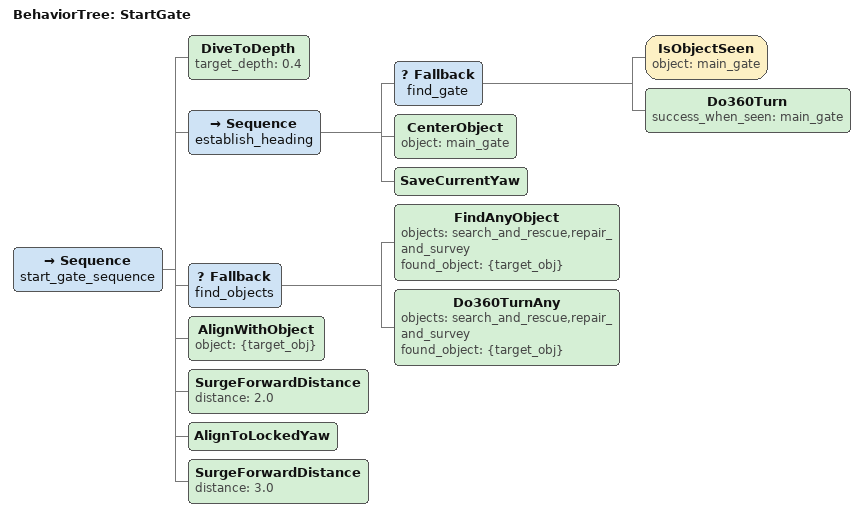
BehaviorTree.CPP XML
<root BTCPP_format="4">
    <BehaviorTree ID="StartGate">
        <Sequence name="start_gate_sequence">
            <DiveToDepth target_depth="0.4"/>
            <!-- Step 1: Establish Straight Heading -->
            <Sequence name="establish_heading">
                <Fallback name="find_gate">
                    <IsObjectSeen object="main_gate"/>
                    <Do360Turn success_when_seen="main_gate"/>
                </Fallback>
                <CenterObject object="main_gate"/>
                <SaveCurrentYaw/>
            </Sequence>

            <!-- Step 2: Find the Picture trial -->
            <Fallback name="find_objects">
                <FindAnyObject objects="search_and_rescue,repair_and_survey" found_object="{target_obj}"/>
                <Do360TurnAny objects="search_and_rescue,repair_and_survey" found_object="{target_obj}"/>
            </Fallback>

            <!-- Step 3: Approach Picture, Straighten, and Surge -->
            <AlignWithObject object="{target_obj}"/>
            <SurgeForwardDistance distance="2.0"/>
            <AlignToLockedYaw/>
            <SurgeForwardDistance distance="3.0"/>
        </Sequence>
    </BehaviorTree>

</root>
